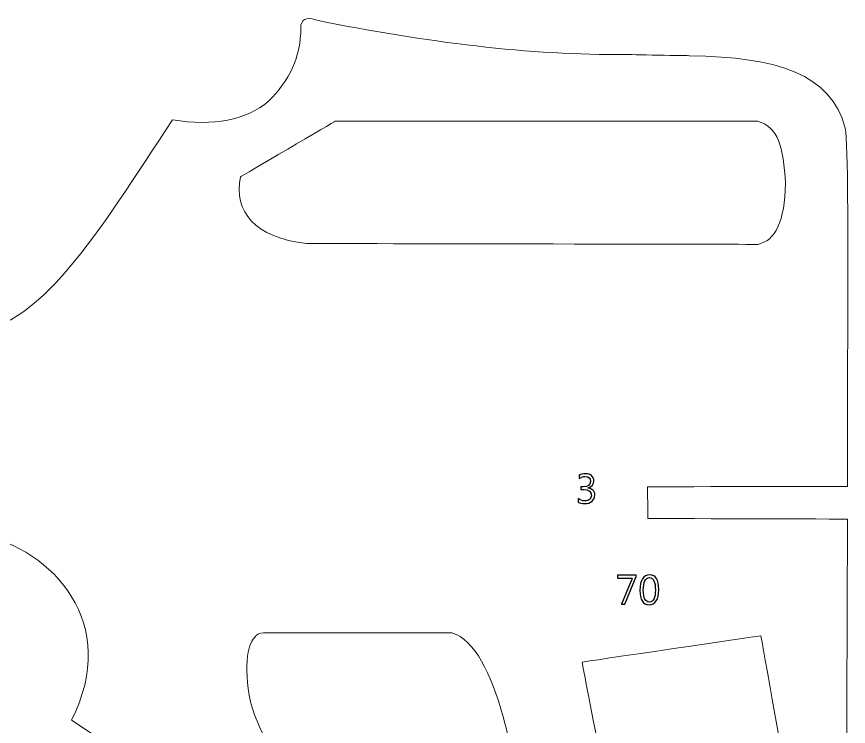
# Model space of a CAD drawing. Header units: centimetres. Extents: x -494 to 505, y -672 to 577.
# Drawn here: x -219.9 to -3.8, y -256.5 to -71.9 of the extents above; entities that cross this region are included whole.
import ezdxf

# ---------------------------------------------------------------- set-up
doc = ezdxf.new("R2010")
doc.units = ezdxf.units.CM
doc.header["$MEASUREMENT"] = 0
doc.layers.add('Camada 1', color=7, linetype='Continuous')
doc.layers.add('Camada 2', color=10, linetype='Continuous')

msp = doc.modelspace()

# ---------------------------------------------------------------- linework, layer by layer
at = {"layer": 'Camada 1', "lineweight": 9}
for points, knots in [([(-171.877482, -289.122612), (-171.417234, -291.33038), (-170.76293, -292.792912), (-169.592498, -295.697656), (-169.592498, -295.697656), (-166.99103, -303.282096), (-165.504622, -307.6575), (-173.55693, -310.625744), (-173.55693, -310.625744), (-177.69459, -311.82818), (-181.177438, -313.139836), (-184.119266, -314.542932), (-184.119266, -314.542932), (-198.820278, -320.617596), (-199.523858, -342.514936), (-193.890138, -357.236776), (-193.890138, -357.236776), (-189.844934, -363.822996), (-195.609718, -371.771672), (-201.114406, -369.92814), (-201.114406, -369.92814), (-201.114406, -369.92814), (-256.192782, -351.717864), (-256.192782, -351.717864), (-256.192782, -351.717864), (-254.607822, -345.745816), (-252.988826, -339.965792), (-250.858782, -333.99476), (-250.858782, -333.99476), (-250.858782, -333.99476), (-237.042706, -339.644228), (-237.042706, -339.644228), (-237.042706, -339.644228), (-237.042706, -339.644228), (-234.310174, -331.86116), (-234.310174, -331.86116), (-234.310174, -331.86116), (-234.310174, -331.86116), (-248.064782, -325.923656), (-248.064782, -325.923656), (-248.064782, -325.923656), (-245.077742, -319.458848), (-242.515898, -313.306968), (-239.20831, -307.165756), (-239.20831, -307.165756), (-239.20831, -307.165756), (-224.995486, -315.011816), (-224.995486, -315.011816), (-224.995486, -315.011816), (-224.995486, -315.011816), (-220.73997, -307.961284), (-220.73997, -307.961284), (-220.73997, -307.961284), (-220.73997, -307.961284), (-234.863386, -299.820584), (-234.863386, -299.820584), (-234.863386, -299.820584), (-231.622854, -294.342312), (-228.554026, -289.66922), (-225.135186, -284.696408), (-225.135186, -284.696408), (-225.135186, -284.696408), (-212.033358, -293.343076), (-212.033358, -293.343076), (-212.033358, -293.343076), (-212.033358, -293.343076), (-207.55483, -286.543496), (-207.55483, -286.543496), (-207.55483, -286.543496), (-207.55483, -286.543496), (-219.860114, -278.19858), (-219.860114, -278.19858), (-219.860114, -278.19858), (-216.204038, -273.117056), (-212.808566, -267.68298), (-209.444082, -262.4836), (-209.444082, -262.4836), (-209.444082, -262.4836), (-196.013578, -270.721328), (-196.013578, -270.721328), (-196.013578, -270.721328), (-196.013578, -270.721328), (-192.374774, -263.572244), (-192.374774, -263.572244), (-192.374774, -263.572244), (-192.374774, -263.572244), (-205.64221, -254.877824), (-205.64221, -254.877824), (-205.64221, -254.877824), (-192.847214, -229.7049), (-210.297014, -210.5787), (-229.633526, -206.477616), (-229.633526, -206.477616), (-270.939514, -198.17334), (-306.461414, -201.906124), (-344.475562, -222.53956), (-344.475562, -222.53956), (-370.286026, -235.883196), (-395.747494, -251.827284), (-421.002714, -267.868908), (-421.002714, -267.868908), (-436.48757, -276.248876), (-447.159634, -284.470348), (-464.85683, -290.508944), (-464.85683, -290.508944), (-470.354914, -292.199568), (-473.47505, -293.20236), (-475.541594, -292.117272), (-475.541594, -292.117272), (-483.768146, -278.821896), (-488.751118, -259.193792), (-487.706162, -215.05164), (-487.706162, -215.05164), (-484.91521, -177.04816), (-482.094794, -158.322772), (-473.688918, -145.105628), (-473.688918, -145.105628), (-460.462122, -137.656316), (-417.317682, -139.01928), (-359.988866, -144.689576), (-359.988866, -144.689576), (-319.967102, -147.65528), (-278.104854, -155.340304), (-233.92003, -154.620976), (-233.92003, -154.620976), (-213.98103, -153.978864), (-198.82993, -128.22428), (-179.348638, -98.790252), (-179.348638, -98.790252), (-168.780714, -100.527612), (-160.15335, -98.817684), (-154.495246, -93.99524), (-154.495246, -93.99524), (-149.021546, -88.652604), (-145.952718, -82.331052), (-146.064986, -74.856848), (-146.064986, -74.856848), (-146.087846, -72.723756), (-144.596866, -71.94042), (-142.229078, -72.798432), (-142.229078, -72.798432), (-113.594134, -78.67142), (-86.43747, -81.992216), (-61.44133, -81.803748), (-61.44133, -81.803748), (-61.44133, -81.803748), (-44.958762, -82.101436), (-44.958762, -82.101436), (-44.958762, -82.101436), (-22.211538, -82.526124), (-8.229346, -86.777068), (-4.602734, -100.924868), (-4.602734, -100.924868), (-3.762502, -105.042716), (-3.947922, -132.817616), (-3.908298, -138.162792), (-3.908298, -138.162792), (-3.908298, -138.162792), (-3.998722, -194.112388), (-3.998722, -194.112388), (-3.998722, -194.112388), (-3.998722, -194.112388), (-55.947818, -194.183), (-55.947818, -194.183), (-55.947818, -194.183), (-55.947818, -194.183), (-55.868062, -202.446636), (-55.868062, -202.446636), (-55.868062, -202.446636), (-55.868062, -202.446636), (-3.988054, -202.589384), (-3.988054, -202.589384), (-3.988054, -202.589384), (-3.988054, -202.589384), (-4.22783, -272.231104), (-4.22783, -272.231104), (-4.22783, -272.231104), (-4.22783, -272.231104), (-19.20621, -273.734276), (-19.20621, -273.734276), (-19.20621, -273.734276), (-19.20621, -273.734276), (-26.489914, -232.917492), (-26.489914, -232.917492), (-26.489914, -232.917492), (-26.489914, -232.917492), (-72.97293, -239.781588), (-72.97293, -239.781588), (-72.97293, -239.781588), (-72.97293, -239.781588), (-65.32753, -279.111456), (-65.32753, -279.111456), (-65.32753, -279.111456), (-65.32753, -279.111456), (-89.765886, -281.623516), (-89.765886, -281.623516), (-89.765886, -281.623516), (-89.87917, -271.87144), (-91.007438, -262.591804), (-93.44025, -254.004064), (-93.44025, -254.004064), (-96.718882, -242.648232), (-100.75291, -234.08132), (-106.761026, -232.132632), (-106.761026, -232.132632), (-106.761026, -232.132632), (-155.777438, -232.138728), (-155.777438, -232.138728), (-155.777438, -232.138728), (-159.270954, -232.321608), (-160.840166, -237.91926), (-159.684466, -246.6594), (-159.684466, -246.6594), (-158.761938, -256.127504), (-152.171654, -263.9568), (-148.63191, -273.87804), (-148.63191, -273.87804), (-146.288506, -280.445972), (-146.881342, -281.714448), (-152.075134, -281.679396), (-152.075134, -281.679396), (-152.075134, -281.679396), (-168.283382, -281.601164), (-168.283382, -281.601164), (-168.283382, -281.601164), (-170.456098, -282.293568), (-172.452538, -285.107888), (-171.877482, -289.122612)], [0, 0, 0, 0, 0.0172413793, 0.0172413793, 0.0172413793, 0.0172413893, 0.0344827586, 0.0344827586, 0.0344827586, 0.0344827686, 0.0517241379, 0.0517241379, 0.0517241379, 0.0517241479, 0.0689655172, 0.0689655172, 0.0689655172, 0.0689655272, 0.0862068966, 0.0862068966, 0.0862068966, 0.0862069066, 0.1034482759, 0.1034482759, 0.1034482759, 0.1034482859, 0.1206896552, 0.1206896552, 0.1206896552, 0.1206896652, 0.1379310345, 0.1379310345, 0.1379310345, 0.1379310445, 0.1551724138, 0.1551724138, 0.1551724138, 0.1551724238, 0.1724137931, 0.1724137931, 0.1724137931, 0.1724138031, 0.1896551724, 0.1896551724, 0.1896551724, 0.1896551824, 0.2068965517, 0.2068965517, 0.2068965517, 0.2068965617, 0.224137931, 0.224137931, 0.224137931, 0.224137941, 0.2413793103, 0.2413793103, 0.2413793103, 0.2413793203, 0.2586206897, 0.2586206897, 0.2586206897, 0.2586206997, 0.275862069, 0.275862069, 0.275862069, 0.275862079, 0.2931034483, 0.2931034483, 0.2931034483, 0.2931034583, 0.3103448276, 0.3103448276, 0.3103448276, 0.3103448376, 0.3275862069, 0.3275862069, 0.3275862069, 0.3275862169, 0.3448275862, 0.3448275862, 0.3448275862, 0.3448275962, 0.3620689655, 0.3620689655, 0.3620689655, 0.3620689755, 0.3793103448, 0.3793103448, 0.3793103448, 0.3793103548, 0.3965517241, 0.3965517241, 0.3965517241, 0.3965517341, 0.4137931034, 0.4137931034, 0.4137931034, 0.4137931134, 0.4310344828, 0.4310344828, 0.4310344828, 0.4310344928, 0.4482758621, 0.4482758621, 0.4482758621, 0.4482758721, 0.4655172414, 0.4655172414, 0.4655172414, 0.4655172514, 0.4827586207, 0.4827586207, 0.4827586207, 0.4827586307, 0.5, 0.5, 0.5, 0.50000001, 0.5172413793, 0.5172413793, 0.5172413793, 0.5172413893, 0.5344827586, 0.5344827586, 0.5344827586, 0.5344827686, 0.5517241379, 0.5517241379, 0.5517241379, 0.5517241479, 0.5689655172, 0.5689655172, 0.5689655172, 0.5689655272, 0.5862068966, 0.5862068966, 0.5862068966, 0.5862069066, 0.6034482759, 0.6034482759, 0.6034482759, 0.6034482859, 0.6206896552, 0.6206896552, 0.6206896552, 0.6206896652, 0.6379310345, 0.6379310345, 0.6379310345, 0.6379310445, 0.6551724138, 0.6551724138, 0.6551724138, 0.6551724238, 0.6724137931, 0.6724137931, 0.6724137931, 0.6724138031, 0.6896551724, 0.6896551724, 0.6896551724, 0.6896551824, 0.7068965517, 0.7068965517, 0.7068965517, 0.7068965617, 0.724137931, 0.724137931, 0.724137931, 0.724137941, 0.7413793103, 0.7413793103, 0.7413793103, 0.7413793203, 0.7586206897, 0.7586206897, 0.7586206897, 0.7586206997, 0.775862069, 0.775862069, 0.775862069, 0.775862079, 0.7931034483, 0.7931034483, 0.7931034483, 0.7931034583, 0.8103448276, 0.8103448276, 0.8103448276, 0.8103448376, 0.8275862069, 0.8275862069, 0.8275862069, 0.8275862169, 0.8448275862, 0.8448275862, 0.8448275862, 0.8448275962, 0.8620689655, 0.8620689655, 0.8620689655, 0.8620689755, 0.8793103448, 0.8793103448, 0.8793103448, 0.8793103548, 0.8965517241, 0.8965517241, 0.8965517241, 0.8965517341, 0.9137931034, 0.9137931034, 0.9137931034, 0.9137931134, 0.9310344828, 0.9310344828, 0.9310344828, 0.9310344928, 0.9482758621, 0.9482758621, 0.9482758621, 0.9482758721, 0.9655172414, 0.9655172414, 0.9655172414, 0.9655172514, 1, 1, 1, 1]), ([(-27.342338, -99.140772), (-27.342338, -99.140772), (-137.110978, -99.14382), (-137.110978, -99.14382), (-137.110978, -99.14382), (-137.110978, -99.14382), (-161.726118, -113.607088), (-161.726118, -113.607088), (-161.726118, -113.607088), (-163.560506, -122.70232), (-157.95625, -129.391664), (-144.551146, -130.943096), (-144.551146, -130.943096), (-144.551146, -130.943096), (-27.304238, -131.155948), (-27.304238, -131.155948), (-27.304238, -131.155948), (-22.79015, -130.253232), (-20.23999, -125.134624), (-20.119594, -115.362736), (-20.119594, -115.362736), (-20.583906, -105.681272), (-22.09927, -100.579428), (-27.342338, -99.140772)], [0, 0, 0, 0, 0.1428571429, 0.1428571429, 0.1428571429, 0.1428571529, 0.2857142857, 0.2857142857, 0.2857142857, 0.2857142957, 0.4285714286, 0.4285714286, 0.4285714286, 0.4285714386, 0.5714285714, 0.5714285714, 0.5714285714, 0.5714285814, 0.7142857143, 0.7142857143, 0.7142857143, 0.7142857243, 1, 1, 1, 1])]:
    msp.add_open_spline(points, degree=3, knots=knots, dxfattribs=at)
at = {"layer": 'Camada 2'}
for points, knots in [([(-74.001884, -198.173086), (-74.001884, -198.173086), (-74.001884, -197.248526), (-74.001884, -197.248526), (-74.001884, -197.248526), (-73.487534, -197.656958), (-72.905112, -197.861428), (-72.25792, -197.861428), (-72.25792, -197.861428), (-71.731124, -197.861428), (-71.31177, -197.730618), (-70.99808, -197.466966), (-70.99808, -197.466966), (-70.684644, -197.203568), (-70.528688, -196.84873), (-70.528688, -196.40423), (-70.528688, -196.40423), (-70.528688, -195.41871), (-71.227442, -194.925696), (-72.62368, -194.925696), (-72.62368, -194.925696), (-72.62368, -194.925696), (-73.249028, -194.925696), (-73.249028, -194.925696), (-73.249028, -194.925696), (-73.249028, -194.925696), (-73.249028, -194.194684), (-73.249028, -194.194684), (-73.249028, -194.194684), (-73.249028, -194.194684), (-72.65416, -194.194684), (-72.65416, -194.194684), (-72.65416, -194.194684), (-71.408544, -194.194684), (-70.786752, -193.73215), (-70.786752, -192.809368), (-70.786752, -192.809368), (-70.786752, -191.954404), (-71.261732, -191.527938), (-72.211438, -191.527938), (-72.211438, -191.527938), (-72.74179, -191.527938), (-73.241916, -191.707008), (-73.711562, -192.065656), (-73.711562, -192.065656), (-73.711562, -192.065656), (-73.711562, -191.226948), (-73.711562, -191.226948), (-73.711562, -191.226948), (-73.227692, -190.940182), (-72.655938, -190.796672), (-71.998078, -190.796672), (-71.998078, -190.796672), (-71.36384, -190.796672), (-70.856602, -190.965074), (-70.47484, -191.300354), (-70.47484, -191.300354), (-70.094856, -191.637158), (-69.904864, -192.067434), (-69.904864, -192.592452), (-69.904864, -192.592452), (-69.904864, -193.58356), (-70.408546, -194.221608), (-71.417434, -194.504564), (-71.417434, -194.504564), (-71.417434, -194.504564), (-71.417434, -194.526154), (-71.417434, -194.526154), (-71.417434, -194.526154), (-70.876414, -194.578224), (-70.446138, -194.768216), (-70.127114, -195.09613), (-70.127114, -195.09613), (-69.806312, -195.424044), (-69.6468, -195.83273), (-69.6468, -196.321934), (-69.6468, -196.321934), (-69.6468, -196.999352), (-69.888862, -197.544182), (-70.37451, -197.95998), (-70.37451, -197.95998), (-70.860158, -198.374), (-71.499984, -198.581772), (-72.293988, -198.581772), (-72.293988, -198.581772), (-73.008998, -198.581772), (-73.57872, -198.445628), (-74.001884, -198.173086)], [0, 0, 0, 0, 0.0434782609, 0.0434782609, 0.0434782609, 0.0434782709, 0.0869565217, 0.0869565217, 0.0869565217, 0.0869565317, 0.1304347826, 0.1304347826, 0.1304347826, 0.1304347926, 0.1739130435, 0.1739130435, 0.1739130435, 0.1739130535, 0.2173913043, 0.2173913043, 0.2173913043, 0.2173913143, 0.2608695652, 0.2608695652, 0.2608695652, 0.2608695752, 0.3043478261, 0.3043478261, 0.3043478261, 0.3043478361, 0.347826087, 0.347826087, 0.347826087, 0.347826097, 0.3913043478, 0.3913043478, 0.3913043478, 0.3913043578, 0.4347826087, 0.4347826087, 0.4347826087, 0.4347826187, 0.4782608696, 0.4782608696, 0.4782608696, 0.4782608796, 0.5217391304, 0.5217391304, 0.5217391304, 0.5217391404, 0.5652173913, 0.5652173913, 0.5652173913, 0.5652174013, 0.6086956522, 0.6086956522, 0.6086956522, 0.6086956622, 0.652173913, 0.652173913, 0.652173913, 0.652173923, 0.6956521739, 0.6956521739, 0.6956521739, 0.6956521839, 0.7391304348, 0.7391304348, 0.7391304348, 0.7391304448, 0.7826086957, 0.7826086957, 0.7826086957, 0.7826087057, 0.8260869565, 0.8260869565, 0.8260869565, 0.8260869665, 0.8695652174, 0.8695652174, 0.8695652174, 0.8695652274, 0.9130434783, 0.9130434783, 0.9130434783, 0.9130434883, 1, 1, 1, 1]), ([(-58.87212, -217.488008), (-58.87212, -217.488008), (-61.850778, -224.74428), (-61.850778, -224.74428), (-61.850778, -224.74428), (-61.850778, -224.74428), (-62.743334, -224.74428), (-62.743334, -224.74428), (-62.743334, -224.74428), (-62.743334, -224.74428), (-59.925966, -217.991436), (-59.925966, -217.991436), (-59.925966, -217.991436), (-59.925966, -217.991436), (-63.721742, -217.991436), (-63.721742, -217.991436), (-63.721742, -217.991436), (-63.721742, -217.991436), (-63.721742, -217.217244), (-63.721742, -217.217244), (-63.721742, -217.217244), (-63.721742, -217.217244), (-58.87212, -217.217244), (-58.87212, -217.217244), (-58.87212, -217.217244), (-58.87212, -217.217244), (-58.87212, -217.488008), (-58.87212, -217.488008)], [0, 0, 0, 0, 0.125, 0.125, 0.125, 0.12500001, 0.25, 0.25, 0.25, 0.25000001, 0.375, 0.375, 0.375, 0.37500001, 0.5, 0.5, 0.5, 0.50000001, 0.625, 0.625, 0.625, 0.62500001, 0.75, 0.75, 0.75, 0.75000001, 1, 1, 1, 1]), ([(-55.553102, -224.873312), (-56.298592, -224.873312), (-56.881268, -224.55251), (-57.29859, -223.912684), (-57.29859, -223.912684), (-57.716166, -223.27108), (-57.92597, -222.344488), (-57.92597, -221.133162), (-57.92597, -221.133162), (-57.92597, -219.80144), (-57.707276, -218.796108), (-57.27192, -218.113356), (-57.27192, -218.113356), (-56.83631, -217.430604), (-56.207406, -217.088212), (-55.3847, -217.088212), (-55.3847, -217.088212), (-53.809392, -217.088212), (-53.022754, -218.374976), (-53.022754, -220.948504), (-53.022754, -220.948504), (-53.022754, -222.2246), (-53.245004, -223.195896), (-53.68925, -223.86798), (-53.68925, -223.86798), (-54.13375, -224.538286), (-54.755542, -224.873312), (-55.553102, -224.873312)], [0, 0, 0, 0, 0.125, 0.125, 0.125, 0.12500001, 0.25, 0.25, 0.25, 0.25000001, 0.375, 0.375, 0.375, 0.37500001, 0.5, 0.5, 0.5, 0.50000001, 0.625, 0.625, 0.625, 0.62500001, 0.75, 0.75, 0.75, 0.75000001, 1, 1, 1, 1]), ([(-55.433214, -217.819478), (-56.506618, -217.819478), (-57.044336, -218.910916), (-57.044336, -221.093792), (-57.044336, -221.093792), (-57.044336, -223.133158), (-56.517286, -224.152968), (-55.46344, -224.152968), (-55.46344, -224.152968), (-54.424072, -224.152968), (-53.904388, -223.115124), (-53.904388, -221.041722), (-53.904388, -221.041722), (-53.904388, -218.892882), (-54.413404, -217.819478), (-55.433214, -217.819478)], [0, 0, 0, 0, 0.2, 0.2, 0.2, 0.20000001, 0.4, 0.4, 0.4, 0.40000001, 0.6, 0.6, 0.6, 0.60000001, 1, 1, 1, 1])]:
    msp.add_open_spline(points, degree=3, knots=knots, dxfattribs=at)
at = {"layer": 'Camada 2', "lineweight": 9}
for points, knots in [([(-74.001884, -198.173086), (-74.001884, -198.173086), (-74.001884, -197.248526), (-74.001884, -197.248526), (-74.001884, -197.248526), (-73.487534, -197.656958), (-72.905112, -197.861428), (-72.25792, -197.861428), (-72.25792, -197.861428), (-71.731124, -197.861428), (-71.31177, -197.730618), (-70.99808, -197.466966), (-70.99808, -197.466966), (-70.684644, -197.203568), (-70.528688, -196.84873), (-70.528688, -196.40423), (-70.528688, -196.40423), (-70.528688, -195.41871), (-71.227442, -194.925696), (-72.62368, -194.925696), (-72.62368, -194.925696), (-72.62368, -194.925696), (-73.249028, -194.925696), (-73.249028, -194.925696), (-73.249028, -194.925696), (-73.249028, -194.925696), (-73.249028, -194.194684), (-73.249028, -194.194684), (-73.249028, -194.194684), (-73.249028, -194.194684), (-72.65416, -194.194684), (-72.65416, -194.194684), (-72.65416, -194.194684), (-71.408544, -194.194684), (-70.786752, -193.73215), (-70.786752, -192.809368), (-70.786752, -192.809368), (-70.786752, -191.954404), (-71.261732, -191.527938), (-72.211438, -191.527938), (-72.211438, -191.527938), (-72.74179, -191.527938), (-73.241916, -191.707008), (-73.711562, -192.065656), (-73.711562, -192.065656), (-73.711562, -192.065656), (-73.711562, -191.226948), (-73.711562, -191.226948), (-73.711562, -191.226948), (-73.227692, -190.940182), (-72.655938, -190.796672), (-71.998078, -190.796672), (-71.998078, -190.796672), (-71.36384, -190.796672), (-70.856602, -190.965074), (-70.47484, -191.300354), (-70.47484, -191.300354), (-70.094856, -191.637158), (-69.904864, -192.067434), (-69.904864, -192.592452), (-69.904864, -192.592452), (-69.904864, -193.58356), (-70.408546, -194.221608), (-71.417434, -194.504564), (-71.417434, -194.504564), (-71.417434, -194.504564), (-71.417434, -194.526154), (-71.417434, -194.526154), (-71.417434, -194.526154), (-70.876414, -194.578224), (-70.446138, -194.768216), (-70.127114, -195.09613), (-70.127114, -195.09613), (-69.806312, -195.424044), (-69.6468, -195.83273), (-69.6468, -196.321934), (-69.6468, -196.321934), (-69.6468, -196.999352), (-69.888862, -197.544182), (-70.37451, -197.95998), (-70.37451, -197.95998), (-70.860158, -198.374), (-71.499984, -198.581772), (-72.293988, -198.581772), (-72.293988, -198.581772), (-73.008998, -198.581772), (-73.57872, -198.445628), (-74.001884, -198.173086)], [0, 0, 0, 0, 0.0434782609, 0.0434782609, 0.0434782609, 0.0434782709, 0.0869565217, 0.0869565217, 0.0869565217, 0.0869565317, 0.1304347826, 0.1304347826, 0.1304347826, 0.1304347926, 0.1739130435, 0.1739130435, 0.1739130435, 0.1739130535, 0.2173913043, 0.2173913043, 0.2173913043, 0.2173913143, 0.2608695652, 0.2608695652, 0.2608695652, 0.2608695752, 0.3043478261, 0.3043478261, 0.3043478261, 0.3043478361, 0.347826087, 0.347826087, 0.347826087, 0.347826097, 0.3913043478, 0.3913043478, 0.3913043478, 0.3913043578, 0.4347826087, 0.4347826087, 0.4347826087, 0.4347826187, 0.4782608696, 0.4782608696, 0.4782608696, 0.4782608796, 0.5217391304, 0.5217391304, 0.5217391304, 0.5217391404, 0.5652173913, 0.5652173913, 0.5652173913, 0.5652174013, 0.6086956522, 0.6086956522, 0.6086956522, 0.6086956622, 0.652173913, 0.652173913, 0.652173913, 0.652173923, 0.6956521739, 0.6956521739, 0.6956521739, 0.6956521839, 0.7391304348, 0.7391304348, 0.7391304348, 0.7391304448, 0.7826086957, 0.7826086957, 0.7826086957, 0.7826087057, 0.8260869565, 0.8260869565, 0.8260869565, 0.8260869665, 0.8695652174, 0.8695652174, 0.8695652174, 0.8695652274, 0.9130434783, 0.9130434783, 0.9130434783, 0.9130434883, 1, 1, 1, 1]), ([(-58.87212, -217.488008), (-58.87212, -217.488008), (-61.850778, -224.74428), (-61.850778, -224.74428), (-61.850778, -224.74428), (-61.850778, -224.74428), (-62.743334, -224.74428), (-62.743334, -224.74428), (-62.743334, -224.74428), (-62.743334, -224.74428), (-59.925966, -217.991436), (-59.925966, -217.991436), (-59.925966, -217.991436), (-59.925966, -217.991436), (-63.721742, -217.991436), (-63.721742, -217.991436), (-63.721742, -217.991436), (-63.721742, -217.991436), (-63.721742, -217.217244), (-63.721742, -217.217244), (-63.721742, -217.217244), (-63.721742, -217.217244), (-58.87212, -217.217244), (-58.87212, -217.217244), (-58.87212, -217.217244), (-58.87212, -217.217244), (-58.87212, -217.488008), (-58.87212, -217.488008)], [0, 0, 0, 0, 0.125, 0.125, 0.125, 0.12500001, 0.25, 0.25, 0.25, 0.25000001, 0.375, 0.375, 0.375, 0.37500001, 0.5, 0.5, 0.5, 0.50000001, 0.625, 0.625, 0.625, 0.62500001, 0.75, 0.75, 0.75, 0.75000001, 1, 1, 1, 1]), ([(-55.553102, -224.873312), (-56.298592, -224.873312), (-56.881268, -224.55251), (-57.29859, -223.912684), (-57.29859, -223.912684), (-57.716166, -223.27108), (-57.92597, -222.344488), (-57.92597, -221.133162), (-57.92597, -221.133162), (-57.92597, -219.80144), (-57.707276, -218.796108), (-57.27192, -218.113356), (-57.27192, -218.113356), (-56.83631, -217.430604), (-56.207406, -217.088212), (-55.3847, -217.088212), (-55.3847, -217.088212), (-53.809392, -217.088212), (-53.022754, -218.374976), (-53.022754, -220.948504), (-53.022754, -220.948504), (-53.022754, -222.2246), (-53.245004, -223.195896), (-53.68925, -223.86798), (-53.68925, -223.86798), (-54.13375, -224.538286), (-54.755542, -224.873312), (-55.553102, -224.873312)], [0, 0, 0, 0, 0.125, 0.125, 0.125, 0.12500001, 0.25, 0.25, 0.25, 0.25000001, 0.375, 0.375, 0.375, 0.37500001, 0.5, 0.5, 0.5, 0.50000001, 0.625, 0.625, 0.625, 0.62500001, 0.75, 0.75, 0.75, 0.75000001, 1, 1, 1, 1]), ([(-55.433214, -217.819478), (-56.506618, -217.819478), (-57.044336, -218.910916), (-57.044336, -221.093792), (-57.044336, -221.093792), (-57.044336, -223.133158), (-56.517286, -224.152968), (-55.46344, -224.152968), (-55.46344, -224.152968), (-54.424072, -224.152968), (-53.904388, -223.115124), (-53.904388, -221.041722), (-53.904388, -221.041722), (-53.904388, -218.892882), (-54.413404, -217.819478), (-55.433214, -217.819478)], [0, 0, 0, 0, 0.2, 0.2, 0.2, 0.20000001, 0.4, 0.4, 0.4, 0.40000001, 0.6, 0.6, 0.6, 0.60000001, 1, 1, 1, 1])]:
    msp.add_open_spline(points, degree=3, knots=knots, dxfattribs=at)

doc.saveas('drawing.dxf')
